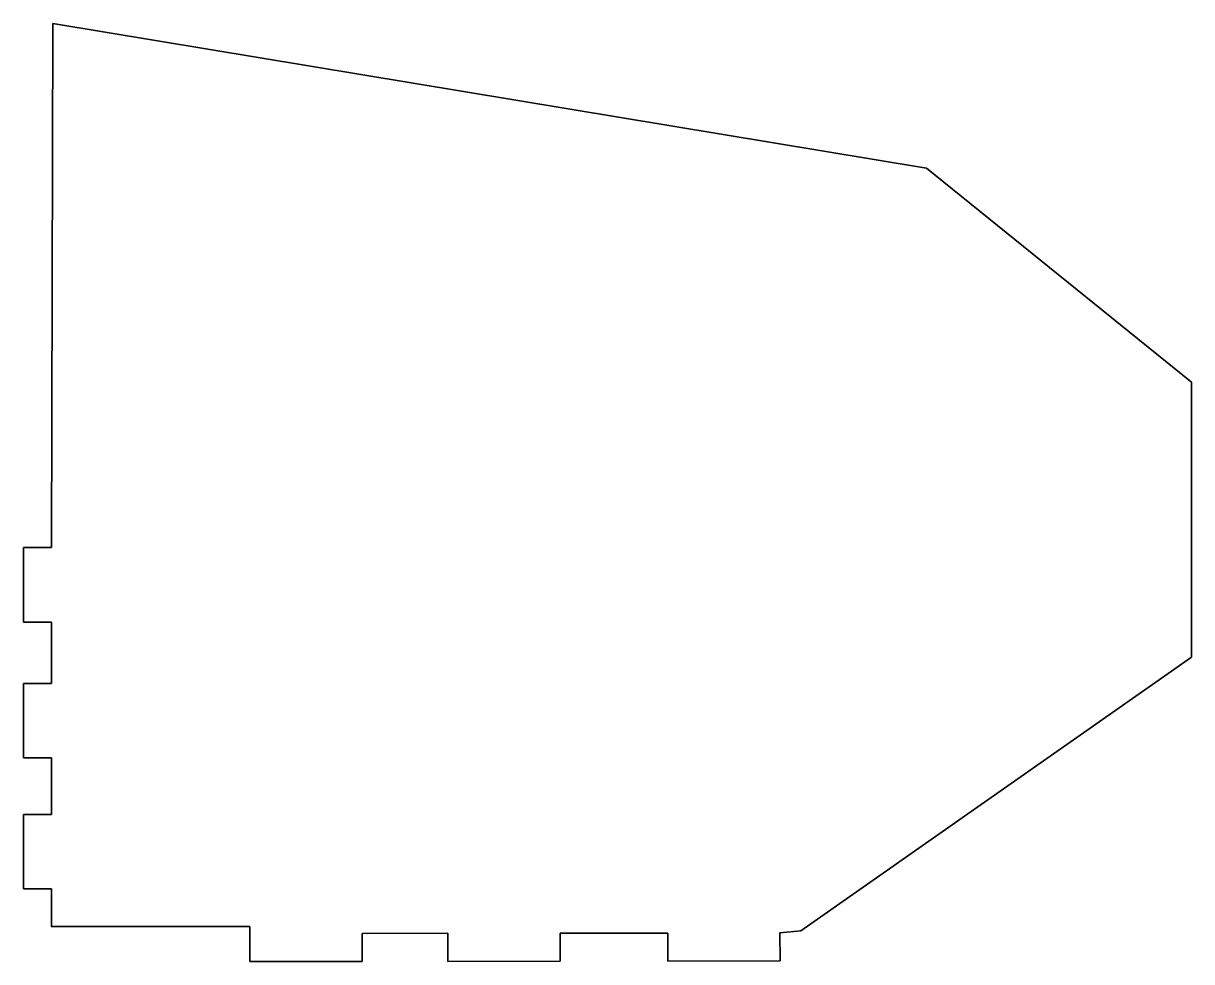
# Model space of a CAD drawing. Header units: inches. Extents: x 90 to 298, y 59 to 226.
import ezdxf

# ---------------------------------------------------------------- set-up
doc = ezdxf.new("R2010")
doc.units = ezdxf.units.IN
doc.header["$MEASUREMENT"] = 0
doc.layers.add('Layer 1', color=7, linetype='Continuous')

msp = doc.modelspace()

# ---------------------------------------------------------------- linework, layer by layer
at = {"layer": 'Layer 1', "color": 7, "lineweight": 35}
for points in [[(95.01, 225.88), (94.75, 132.54)], [(95.01, 225.88), (250.64, 200.12)], [(250.64, 200.12), (297.85, 161.99)], [(297.85, 161.99), (297.85, 113)], [(94.75, 132.54), (89.75, 132.54)], [(89.75, 132.54), (89.75, 119.26)], [(89.75, 119.26), (94.75, 119.26)], [(94.75, 119.26), (94.77, 108.33)], [(228.22, 64.25), (297.85, 113)], [(94.77, 108.33), (89.77, 108.33)], [(89.77, 108.33), (89.77, 95.05)], [(89.77, 95.05), (94.77, 95.05)], [(94.77, 95.05), (94.77, 85)], [(94.77, 85), (89.77, 85)], [(89.77, 85), (89.77, 71.73)], [(89.77, 71.73), (94.77, 71.73)], [(94.77, 71.73), (94.75, 65.05)], [(129.67, 65.05), (94.67, 65.05)], [(125.44, 65.05), (130.09, 65.05)], [(130.09, 65.05), (130.09, 58.77)], [(150.08, 63.8), (165.36, 63.82)], [(150.09, 58.8), (150.08, 63.8)], [(165.36, 63.82), (165.37, 58.82)], [(185.36, 63.84), (204.52, 63.86)], [(185.37, 58.84), (185.36, 63.84)], [(204.52, 63.86), (204.53, 58.86)], [(224.52, 63.89), (228.22, 64.25)], [(224.53, 58.89), (224.52, 63.89)], [(130.09, 58.77), (150.09, 58.8)], [(165.37, 58.82), (185.37, 58.84)], [(204.53, 58.86), (224.53, 58.89)]]:
    msp.add_lwpolyline(points, dxfattribs=at)

doc.saveas('drawing.dxf')
